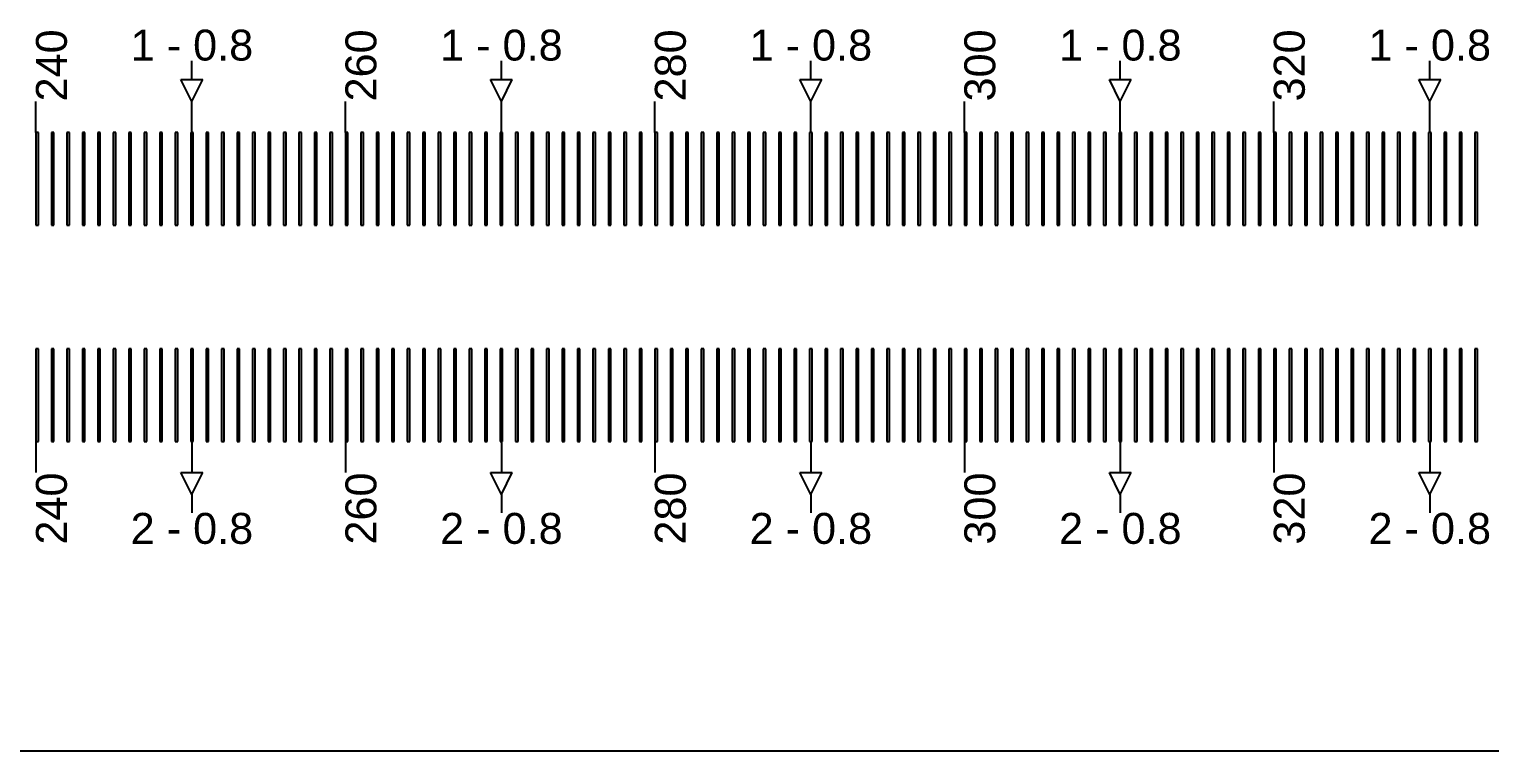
# Model space of a CAD drawing. Extents: x -119394 to 128420, y 74496 to 185496.
# Drawn here: x 8254.6 to 8726.6, y 157195.9 to 157429.2 of the extents above; entities that cross this region are included whole.
import ezdxf

# ---------------------------------------------------------------- set-up
doc = ezdxf.new("R2010")
doc.units = 13
doc.layers.add('CL - Label-1', color=120, linetype='Continuous')
doc.layers.add('CL - Label-2', color=132, linetype='Continuous')
doc.layers.add('CL - Sub-Micro', color=7, linetype='Continuous', true_color=0x47d1ff)
doc.styles.get("Standard").update_dxf_attribs({"font": 'arial.ttf'})

msp = doc.modelspace()

# ---------------------------------------------------------------- linework, layer by layer
for p, q in [((8307.19, 157412.94), (8307.19, 157418.94)), ((8407.19, 157412.94), (8407.19, 157418.94)), ((8507.19, 157412.94), (8507.19, 157418.94)), ((8607.19, 157412.94), (8607.19, 157418.94)), ((8707.19, 157412.94), (8707.19, 157418.94)), ((8256.79, 157395.86), (8256.79, 157405.86)), ((8307.19, 157395.86), (8307.19, 157405.86)), ((8356.79, 157395.86), (8356.79, 157405.86)), ((8407.19, 157395.86), (8407.19, 157405.86)), ((8456.79, 157395.86), (8456.79, 157405.86)), ((8507.19, 157395.86), (8507.19, 157405.86)), ((8556.79, 157395.86), (8556.79, 157405.86)), ((8607.19, 157395.86), (8607.19, 157405.86)), ((8656.79, 157395.86), (8656.79, 157405.86)), ((8707.19, 157395.86), (8707.19, 157405.86)), ((8256.79, 157295.86), (8256.79, 157285.86)), ((8307.19, 157295.86), (8307.19, 157285.86)), ((8356.79, 157295.86), (8356.79, 157285.86)), ((8407.19, 157295.86), (8407.19, 157285.86)), ((8456.79, 157295.86), (8456.79, 157285.86)), ((8507.19, 157295.86), (8507.19, 157285.86)), ((8556.79, 157295.86), (8556.79, 157285.86)), ((8607.19, 157295.86), (8607.19, 157285.86)), ((8656.79, 157295.86), (8656.79, 157285.86)), ((8707.19, 157295.86), (8707.19, 157285.86)), ((8307.19, 157278.79), (8307.19, 157272.79)), ((8407.19, 157278.79), (8407.19, 157272.79)), ((8507.19, 157278.79), (8507.19, 157272.79)), ((8607.19, 157278.79), (8607.19, 157272.79)), ((8707.19, 157278.79), (8707.19, 157272.79)), ((4356.79, 157195.86), (14856.79, 157195.86)), ((5281.79, 157195.86), (13931.79, 157195.86))]:
    msp.add_line(p, q)
at = {"layer": 'CL - Label-2'}
for p, q in [((8307.19, 157405.86), (8303.65, 157412.96)), ((8303.65, 157412.96), (8310.72, 157412.96)), ((8307.19, 157405.86), (8310.72, 157412.96)), ((8407.19, 157405.86), (8403.65, 157412.96)), ((8403.65, 157412.96), (8410.72, 157412.96)), ((8407.19, 157405.86), (8410.72, 157412.96)), ((8507.19, 157405.86), (8503.65, 157412.96)), ((8503.65, 157412.96), (8510.72, 157412.96)), ((8507.19, 157405.86), (8510.72, 157412.96)), ((8607.19, 157405.86), (8603.65, 157412.96)), ((8603.65, 157412.96), (8610.72, 157412.96)), ((8607.19, 157405.86), (8610.72, 157412.96)), ((8707.19, 157405.86), (8703.65, 157412.96)), ((8703.65, 157412.96), (8710.72, 157412.96)), ((8707.19, 157405.86), (8710.72, 157412.96)), ((8307.19, 157278.79), (8303.65, 157285.89)), ((8303.65, 157285.89), (8310.72, 157285.89)), ((8307.19, 157278.79), (8310.72, 157285.89)), ((8407.19, 157278.79), (8403.65, 157285.89)), ((8403.65, 157285.89), (8410.72, 157285.89)), ((8407.19, 157278.79), (8410.72, 157285.89)), ((8507.19, 157278.79), (8503.65, 157285.89)), ((8503.65, 157285.89), (8510.72, 157285.89)), ((8507.19, 157278.79), (8510.72, 157285.89)), ((8607.19, 157278.79), (8603.65, 157285.89)), ((8603.65, 157285.89), (8610.72, 157285.89)), ((8607.19, 157278.79), (8610.72, 157285.89)), ((8707.19, 157278.79), (8703.65, 157285.89)), ((8703.65, 157285.89), (8710.72, 157285.89)), ((8707.19, 157278.79), (8710.72, 157285.89))]:
    msp.add_line(p, q, dxfattribs=at)
at = {"layer": 'CL - Sub-Micro'}
for p, q in [((8256.79, 157395.86), (8256.79, 157365.86)), ((8257.59, 157395.86), (8256.79, 157395.86)), ((8257.59, 157365.86), (8257.59, 157395.86)), ((8261.79, 157395.86), (8261.79, 157365.86)), ((8262.59, 157395.86), (8261.79, 157395.86)), ((8262.59, 157365.86), (8262.59, 157395.86)), ((8266.79, 157395.86), (8266.79, 157365.86)), ((8267.59, 157395.86), (8266.79, 157395.86)), ((8267.59, 157365.86), (8267.59, 157395.86)), ((8271.79, 157395.86), (8271.79, 157365.86)), ((8272.59, 157395.86), (8271.79, 157395.86)), ((8272.59, 157365.86), (8272.59, 157395.86)), ((8276.79, 157395.86), (8276.79, 157365.86)), ((8277.59, 157395.86), (8276.79, 157395.86)), ((8277.59, 157365.86), (8277.59, 157395.86)), ((8281.79, 157395.86), (8281.79, 157365.86)), ((8282.59, 157395.86), (8281.79, 157395.86)), ((8282.59, 157365.86), (8282.59, 157395.86)), ((8286.79, 157395.86), (8286.79, 157365.86)), ((8287.59, 157395.86), (8286.79, 157395.86)), ((8287.59, 157365.86), (8287.59, 157395.86)), ((8291.79, 157395.86), (8291.79, 157365.86)), ((8292.59, 157395.86), (8291.79, 157395.86)), ((8292.59, 157365.86), (8292.59, 157395.86)), ((8296.79, 157395.86), (8296.79, 157365.86)), ((8297.59, 157395.86), (8296.79, 157395.86)), ((8297.59, 157365.86), (8297.59, 157395.86)), ((8301.79, 157395.86), (8301.79, 157365.86)), ((8302.59, 157395.86), (8301.79, 157395.86)), ((8302.59, 157365.86), (8302.59, 157395.86)), ((8306.79, 157395.86), (8306.79, 157365.86)), ((8307.59, 157395.86), (8306.79, 157395.86)), ((8307.59, 157365.86), (8307.59, 157395.86)), ((8311.79, 157395.86), (8311.79, 157365.86)), ((8312.59, 157395.86), (8311.79, 157395.86)), ((8312.59, 157365.86), (8312.59, 157395.86)), ((8316.79, 157395.86), (8316.79, 157365.86)), ((8317.59, 157395.86), (8316.79, 157395.86)), ((8317.59, 157365.86), (8317.59, 157395.86)), ((8321.79, 157395.86), (8321.79, 157365.86)), ((8322.59, 157395.86), (8321.79, 157395.86)), ((8322.59, 157365.86), (8322.59, 157395.86)), ((8326.79, 157395.86), (8326.79, 157365.86)), ((8327.59, 157395.86), (8326.79, 157395.86)), ((8327.59, 157365.86), (8327.59, 157395.86)), ((8331.79, 157395.86), (8331.79, 157365.86)), ((8332.59, 157395.86), (8331.79, 157395.86)), ((8332.59, 157365.86), (8332.59, 157395.86)), ((8336.79, 157395.86), (8336.79, 157365.86)), ((8337.59, 157395.86), (8336.79, 157395.86)), ((8337.59, 157365.86), (8337.59, 157395.86)), ((8341.79, 157395.86), (8341.79, 157365.86)), ((8342.59, 157395.86), (8341.79, 157395.86)), ((8342.59, 157365.86), (8342.59, 157395.86)), ((8346.79, 157395.86), (8346.79, 157365.86)), ((8347.59, 157395.86), (8346.79, 157395.86)), ((8347.59, 157365.86), (8347.59, 157395.86)), ((8351.79, 157395.86), (8351.79, 157365.86)), ((8352.59, 157395.86), (8351.79, 157395.86)), ((8352.59, 157365.86), (8352.59, 157395.86)), ((8356.79, 157395.86), (8356.79, 157365.86)), ((8357.59, 157395.86), (8356.79, 157395.86)), ((8357.59, 157365.86), (8357.59, 157395.86)), ((8361.79, 157395.86), (8361.79, 157365.86)), ((8362.59, 157395.86), (8361.79, 157395.86)), ((8362.59, 157365.86), (8362.59, 157395.86)), ((8366.79, 157395.86), (8366.79, 157365.86)), ((8367.59, 157395.86), (8366.79, 157395.86)), ((8367.59, 157365.86), (8367.59, 157395.86)), ((8371.79, 157395.86), (8371.79, 157365.86)), ((8372.59, 157395.86), (8371.79, 157395.86)), ((8372.59, 157365.86), (8372.59, 157395.86)), ((8376.79, 157395.86), (8376.79, 157365.86)), ((8377.59, 157395.86), (8376.79, 157395.86)), ((8377.59, 157365.86), (8377.59, 157395.86)), ((8381.79, 157395.86), (8381.79, 157365.86)), ((8382.59, 157395.86), (8381.79, 157395.86)), ((8382.59, 157365.86), (8382.59, 157395.86)), ((8386.79, 157395.86), (8386.79, 157365.86)), ((8387.59, 157395.86), (8386.79, 157395.86)), ((8387.59, 157365.86), (8387.59, 157395.86)), ((8391.79, 157395.86), (8391.79, 157365.86)), ((8392.59, 157395.86), (8391.79, 157395.86)), ((8392.59, 157365.86), (8392.59, 157395.86)), ((8396.79, 157395.86), (8396.79, 157365.86)), ((8397.59, 157395.86), (8396.79, 157395.86)), ((8397.59, 157365.86), (8397.59, 157395.86)), ((8401.79, 157395.86), (8401.79, 157365.86)), ((8402.59, 157395.86), (8401.79, 157395.86)), ((8402.59, 157365.86), (8402.59, 157395.86)), ((8406.79, 157395.86), (8406.79, 157365.86)), ((8407.59, 157395.86), (8406.79, 157395.86)), ((8407.59, 157365.86), (8407.59, 157395.86)), ((8411.79, 157395.86), (8411.79, 157365.86)), ((8412.59, 157395.86), (8411.79, 157395.86)), ((8412.59, 157365.86), (8412.59, 157395.86)), ((8416.79, 157395.86), (8416.79, 157365.86)), ((8417.59, 157395.86), (8416.79, 157395.86)), ((8417.59, 157365.86), (8417.59, 157395.86)), ((8421.79, 157395.86), (8421.79, 157365.86)), ((8422.59, 157395.86), (8421.79, 157395.86)), ((8422.59, 157365.86), (8422.59, 157395.86)), ((8426.79, 157395.86), (8426.79, 157365.86)), ((8427.59, 157395.86), (8426.79, 157395.86)), ((8427.59, 157365.86), (8427.59, 157395.86)), ((8431.79, 157395.86), (8431.79, 157365.86)), ((8432.59, 157395.86), (8431.79, 157395.86)), ((8432.59, 157365.86), (8432.59, 157395.86)), ((8436.79, 157395.86), (8436.79, 157365.86)), ((8437.59, 157395.86), (8436.79, 157395.86)), ((8437.59, 157365.86), (8437.59, 157395.86)), ((8441.79, 157395.86), (8441.79, 157365.86)), ((8442.59, 157395.86), (8441.79, 157395.86)), ((8442.59, 157365.86), (8442.59, 157395.86)), ((8446.79, 157395.86), (8446.79, 157365.86)), ((8447.59, 157395.86), (8446.79, 157395.86)), ((8447.59, 157365.86), (8447.59, 157395.86)), ((8451.79, 157395.86), (8451.79, 157365.86)), ((8452.59, 157395.86), (8451.79, 157395.86)), ((8452.59, 157365.86), (8452.59, 157395.86)), ((8456.79, 157395.86), (8456.79, 157365.86)), ((8457.59, 157395.86), (8456.79, 157395.86)), ((8457.59, 157365.86), (8457.59, 157395.86)), ((8461.79, 157395.86), (8461.79, 157365.86)), ((8462.59, 157395.86), (8461.79, 157395.86)), ((8462.59, 157365.86), (8462.59, 157395.86)), ((8466.79, 157395.86), (8466.79, 157365.86)), ((8467.59, 157395.86), (8466.79, 157395.86)), ((8467.59, 157365.86), (8467.59, 157395.86)), ((8471.79, 157395.86), (8471.79, 157365.86)), ((8472.59, 157395.86), (8471.79, 157395.86)), ((8472.59, 157365.86), (8472.59, 157395.86)), ((8476.79, 157395.86), (8476.79, 157365.86)), ((8477.59, 157395.86), (8476.79, 157395.86)), ((8477.59, 157365.86), (8477.59, 157395.86)), ((8481.79, 157395.86), (8481.79, 157365.86)), ((8482.59, 157395.86), (8481.79, 157395.86)), ((8482.59, 157365.86), (8482.59, 157395.86)), ((8486.79, 157395.86), (8486.79, 157365.86)), ((8487.59, 157395.86), (8486.79, 157395.86)), ((8487.59, 157365.86), (8487.59, 157395.86)), ((8491.79, 157395.86), (8491.79, 157365.86)), ((8492.59, 157395.86), (8491.79, 157395.86)), ((8492.59, 157365.86), (8492.59, 157395.86)), ((8496.79, 157395.86), (8496.79, 157365.86)), ((8497.59, 157395.86), (8496.79, 157395.86)), ((8497.59, 157365.86), (8497.59, 157395.86)), ((8501.79, 157395.86), (8501.79, 157365.86)), ((8502.59, 157395.86), (8501.79, 157395.86)), ((8502.59, 157365.86), (8502.59, 157395.86)), ((8506.79, 157395.86), (8506.79, 157365.86)), ((8507.59, 157395.86), (8506.79, 157395.86)), ((8507.59, 157365.86), (8507.59, 157395.86)), ((8511.79, 157395.86), (8511.79, 157365.86)), ((8512.59, 157395.86), (8511.79, 157395.86)), ((8512.59, 157365.86), (8512.59, 157395.86)), ((8516.79, 157395.86), (8516.79, 157365.86)), ((8517.59, 157395.86), (8516.79, 157395.86)), ((8517.59, 157365.86), (8517.59, 157395.86)), ((8521.79, 157395.86), (8521.79, 157365.86)), ((8522.59, 157395.86), (8521.79, 157395.86)), ((8522.59, 157365.86), (8522.59, 157395.86)), ((8526.79, 157395.86), (8526.79, 157365.86)), ((8527.59, 157395.86), (8526.79, 157395.86)), ((8527.59, 157365.86), (8527.59, 157395.86)), ((8531.79, 157395.86), (8531.79, 157365.86)), ((8532.59, 157395.86), (8531.79, 157395.86)), ((8532.59, 157365.86), (8532.59, 157395.86)), ((8536.79, 157395.86), (8536.79, 157365.86)), ((8537.59, 157395.86), (8536.79, 157395.86)), ((8537.59, 157365.86), (8537.59, 157395.86)), ((8541.79, 157395.86), (8541.79, 157365.86)), ((8542.59, 157395.86), (8541.79, 157395.86)), ((8542.59, 157365.86), (8542.59, 157395.86)), ((8546.79, 157395.86), (8546.79, 157365.86)), ((8547.59, 157395.86), (8546.79, 157395.86)), ((8547.59, 157365.86), (8547.59, 157395.86)), ((8551.79, 157395.86), (8551.79, 157365.86)), ((8552.59, 157395.86), (8551.79, 157395.86)), ((8552.59, 157365.86), (8552.59, 157395.86)), ((8556.79, 157395.86), (8556.79, 157365.86)), ((8557.59, 157395.86), (8556.79, 157395.86)), ((8557.59, 157365.86), (8557.59, 157395.86)), ((8561.79, 157395.86), (8561.79, 157365.86)), ((8562.59, 157395.86), (8561.79, 157395.86)), ((8562.59, 157365.86), (8562.59, 157395.86)), ((8566.79, 157395.86), (8566.79, 157365.86)), ((8567.59, 157395.86), (8566.79, 157395.86)), ((8567.59, 157365.86), (8567.59, 157395.86)), ((8571.79, 157395.86), (8571.79, 157365.86)), ((8572.59, 157395.86), (8571.79, 157395.86)), ((8572.59, 157365.86), (8572.59, 157395.86)), ((8576.79, 157395.86), (8576.79, 157365.86)), ((8577.59, 157395.86), (8576.79, 157395.86)), ((8577.59, 157365.86), (8577.59, 157395.86)), ((8581.79, 157395.86), (8581.79, 157365.86)), ((8582.59, 157395.86), (8581.79, 157395.86)), ((8582.59, 157365.86), (8582.59, 157395.86)), ((8586.79, 157395.86), (8586.79, 157365.86)), ((8587.59, 157395.86), (8586.79, 157395.86)), ((8587.59, 157365.86), (8587.59, 157395.86)), ((8591.79, 157395.86), (8591.79, 157365.86)), ((8592.59, 157395.86), (8591.79, 157395.86)), ((8592.59, 157365.86), (8592.59, 157395.86)), ((8596.79, 157395.86), (8596.79, 157365.86)), ((8597.59, 157395.86), (8596.79, 157395.86)), ((8597.59, 157365.86), (8597.59, 157395.86)), ((8601.79, 157395.86), (8601.79, 157365.86)), ((8602.59, 157395.86), (8601.79, 157395.86)), ((8602.59, 157365.86), (8602.59, 157395.86)), ((8606.79, 157395.86), (8606.79, 157365.86)), ((8607.59, 157395.86), (8606.79, 157395.86)), ((8607.59, 157365.86), (8607.59, 157395.86)), ((8611.79, 157395.86), (8611.79, 157365.86)), ((8612.59, 157395.86), (8611.79, 157395.86)), ((8612.59, 157365.86), (8612.59, 157395.86)), ((8616.79, 157395.86), (8616.79, 157365.86)), ((8617.59, 157395.86), (8616.79, 157395.86)), ((8617.59, 157365.86), (8617.59, 157395.86)), ((8621.79, 157395.86), (8621.79, 157365.86)), ((8622.59, 157395.86), (8621.79, 157395.86)), ((8622.59, 157365.86), (8622.59, 157395.86)), ((8626.79, 157395.86), (8626.79, 157365.86)), ((8627.59, 157395.86), (8626.79, 157395.86)), ((8627.59, 157365.86), (8627.59, 157395.86)), ((8631.79, 157395.86), (8631.79, 157365.86)), ((8632.59, 157395.86), (8631.79, 157395.86)), ((8632.59, 157365.86), (8632.59, 157395.86)), ((8636.79, 157395.86), (8636.79, 157365.86)), ((8637.59, 157395.86), (8636.79, 157395.86)), ((8637.59, 157365.86), (8637.59, 157395.86)), ((8641.79, 157395.86), (8641.79, 157365.86)), ((8642.59, 157395.86), (8641.79, 157395.86)), ((8642.59, 157365.86), (8642.59, 157395.86)), ((8646.79, 157395.86), (8646.79, 157365.86)), ((8647.59, 157395.86), (8646.79, 157395.86)), ((8647.59, 157365.86), (8647.59, 157395.86)), ((8651.79, 157395.86), (8651.79, 157365.86)), ((8652.59, 157395.86), (8651.79, 157395.86)), ((8652.59, 157365.86), (8652.59, 157395.86)), ((8656.79, 157395.86), (8656.79, 157365.86)), ((8657.59, 157395.86), (8656.79, 157395.86)), ((8657.59, 157365.86), (8657.59, 157395.86)), ((8661.79, 157395.86), (8661.79, 157365.86)), ((8662.59, 157395.86), (8661.79, 157395.86)), ((8662.59, 157365.86), (8662.59, 157395.86)), ((8666.79, 157395.86), (8666.79, 157365.86)), ((8667.59, 157395.86), (8666.79, 157395.86)), ((8667.59, 157365.86), (8667.59, 157395.86)), ((8671.79, 157395.86), (8671.79, 157365.86)), ((8672.59, 157395.86), (8671.79, 157395.86)), ((8672.59, 157365.86), (8672.59, 157395.86)), ((8676.79, 157395.86), (8676.79, 157365.86)), ((8677.59, 157395.86), (8676.79, 157395.86)), ((8677.59, 157365.86), (8677.59, 157395.86)), ((8681.79, 157395.86), (8681.79, 157365.86)), ((8682.59, 157395.86), (8681.79, 157395.86)), ((8682.59, 157365.86), (8682.59, 157395.86)), ((8686.79, 157395.86), (8686.79, 157365.86)), ((8687.59, 157395.86), (8686.79, 157395.86)), ((8687.59, 157365.86), (8687.59, 157395.86)), ((8691.79, 157395.86), (8691.79, 157365.86)), ((8692.59, 157395.86), (8691.79, 157395.86)), ((8692.59, 157365.86), (8692.59, 157395.86)), ((8696.79, 157395.86), (8696.79, 157365.86)), ((8697.59, 157395.86), (8696.79, 157395.86)), ((8697.59, 157365.86), (8697.59, 157395.86)), ((8701.79, 157395.86), (8701.79, 157365.86)), ((8702.59, 157395.86), (8701.79, 157395.86)), ((8702.59, 157365.86), (8702.59, 157395.86)), ((8706.79, 157395.86), (8706.79, 157365.86)), ((8707.59, 157395.86), (8706.79, 157395.86)), ((8707.59, 157365.86), (8707.59, 157395.86)), ((8711.79, 157395.86), (8711.79, 157365.86)), ((8712.59, 157395.86), (8711.79, 157395.86)), ((8712.59, 157365.86), (8712.59, 157395.86)), ((8716.79, 157395.86), (8716.79, 157365.86)), ((8717.59, 157395.86), (8716.79, 157395.86)), ((8717.59, 157365.86), (8717.59, 157395.86)), ((8721.79, 157395.86), (8721.79, 157365.86)), ((8722.59, 157395.86), (8721.79, 157395.86)), ((8722.59, 157365.86), (8722.59, 157395.86)), ((8256.79, 157365.86), (8257.59, 157365.86)), ((8261.79, 157365.86), (8262.59, 157365.86)), ((8266.79, 157365.86), (8267.59, 157365.86)), ((8271.79, 157365.86), (8272.59, 157365.86)), ((8276.79, 157365.86), (8277.59, 157365.86)), ((8281.79, 157365.86), (8282.59, 157365.86)), ((8286.79, 157365.86), (8287.59, 157365.86)), ((8291.79, 157365.86), (8292.59, 157365.86)), ((8296.79, 157365.86), (8297.59, 157365.86)), ((8301.79, 157365.86), (8302.59, 157365.86)), ((8306.79, 157365.86), (8307.59, 157365.86)), ((8311.79, 157365.86), (8312.59, 157365.86)), ((8316.79, 157365.86), (8317.59, 157365.86)), ((8321.79, 157365.86), (8322.59, 157365.86)), ((8326.79, 157365.86), (8327.59, 157365.86)), ((8331.79, 157365.86), (8332.59, 157365.86)), ((8336.79, 157365.86), (8337.59, 157365.86)), ((8341.79, 157365.86), (8342.59, 157365.86)), ((8346.79, 157365.86), (8347.59, 157365.86)), ((8351.79, 157365.86), (8352.59, 157365.86)), ((8356.79, 157365.86), (8357.59, 157365.86)), ((8361.79, 157365.86), (8362.59, 157365.86)), ((8366.79, 157365.86), (8367.59, 157365.86)), ((8371.79, 157365.86), (8372.59, 157365.86)), ((8376.79, 157365.86), (8377.59, 157365.86)), ((8381.79, 157365.86), (8382.59, 157365.86)), ((8386.79, 157365.86), (8387.59, 157365.86)), ((8391.79, 157365.86), (8392.59, 157365.86)), ((8396.79, 157365.86), (8397.59, 157365.86)), ((8401.79, 157365.86), (8402.59, 157365.86)), ((8406.79, 157365.86), (8407.59, 157365.86)), ((8411.79, 157365.86), (8412.59, 157365.86)), ((8416.79, 157365.86), (8417.59, 157365.86)), ((8421.79, 157365.86), (8422.59, 157365.86)), ((8426.79, 157365.86), (8427.59, 157365.86)), ((8431.79, 157365.86), (8432.59, 157365.86)), ((8436.79, 157365.86), (8437.59, 157365.86)), ((8441.79, 157365.86), (8442.59, 157365.86)), ((8446.79, 157365.86), (8447.59, 157365.86)), ((8451.79, 157365.86), (8452.59, 157365.86)), ((8456.79, 157365.86), (8457.59, 157365.86)), ((8461.79, 157365.86), (8462.59, 157365.86)), ((8466.79, 157365.86), (8467.59, 157365.86)), ((8471.79, 157365.86), (8472.59, 157365.86)), ((8476.79, 157365.86), (8477.59, 157365.86)), ((8481.79, 157365.86), (8482.59, 157365.86)), ((8486.79, 157365.86), (8487.59, 157365.86)), ((8491.79, 157365.86), (8492.59, 157365.86)), ((8496.79, 157365.86), (8497.59, 157365.86)), ((8501.79, 157365.86), (8502.59, 157365.86)), ((8506.79, 157365.86), (8507.59, 157365.86)), ((8511.79, 157365.86), (8512.59, 157365.86)), ((8516.79, 157365.86), (8517.59, 157365.86)), ((8521.79, 157365.86), (8522.59, 157365.86)), ((8526.79, 157365.86), (8527.59, 157365.86)), ((8531.79, 157365.86), (8532.59, 157365.86)), ((8536.79, 157365.86), (8537.59, 157365.86)), ((8541.79, 157365.86), (8542.59, 157365.86)), ((8546.79, 157365.86), (8547.59, 157365.86)), ((8551.79, 157365.86), (8552.59, 157365.86)), ((8556.79, 157365.86), (8557.59, 157365.86)), ((8561.79, 157365.86), (8562.59, 157365.86)), ((8566.79, 157365.86), (8567.59, 157365.86)), ((8571.79, 157365.86), (8572.59, 157365.86)), ((8576.79, 157365.86), (8577.59, 157365.86)), ((8581.79, 157365.86), (8582.59, 157365.86)), ((8586.79, 157365.86), (8587.59, 157365.86)), ((8591.79, 157365.86), (8592.59, 157365.86)), ((8596.79, 157365.86), (8597.59, 157365.86)), ((8601.79, 157365.86), (8602.59, 157365.86)), ((8606.79, 157365.86), (8607.59, 157365.86)), ((8611.79, 157365.86), (8612.59, 157365.86)), ((8616.79, 157365.86), (8617.59, 157365.86)), ((8621.79, 157365.86), (8622.59, 157365.86)), ((8626.79, 157365.86), (8627.59, 157365.86)), ((8631.79, 157365.86), (8632.59, 157365.86)), ((8636.79, 157365.86), (8637.59, 157365.86)), ((8641.79, 157365.86), (8642.59, 157365.86)), ((8646.79, 157365.86), (8647.59, 157365.86)), ((8651.79, 157365.86), (8652.59, 157365.86)), ((8656.79, 157365.86), (8657.59, 157365.86)), ((8661.79, 157365.86), (8662.59, 157365.86)), ((8666.79, 157365.86), (8667.59, 157365.86)), ((8671.79, 157365.86), (8672.59, 157365.86)), ((8676.79, 157365.86), (8677.59, 157365.86)), ((8681.79, 157365.86), (8682.59, 157365.86)), ((8686.79, 157365.86), (8687.59, 157365.86)), ((8691.79, 157365.86), (8692.59, 157365.86)), ((8696.79, 157365.86), (8697.59, 157365.86)), ((8701.79, 157365.86), (8702.59, 157365.86)), ((8706.79, 157365.86), (8707.59, 157365.86)), ((8711.79, 157365.86), (8712.59, 157365.86)), ((8716.79, 157365.86), (8717.59, 157365.86)), ((8721.79, 157365.86), (8722.59, 157365.86)), ((8256.79, 157325.86), (8256.79, 157295.86)), ((8257.59, 157325.86), (8256.79, 157325.86)), ((8257.59, 157295.86), (8257.59, 157325.86)), ((8261.79, 157325.86), (8261.79, 157295.86)), ((8262.59, 157325.86), (8261.79, 157325.86)), ((8262.59, 157295.86), (8262.59, 157325.86)), ((8266.79, 157325.86), (8266.79, 157295.86)), ((8267.59, 157325.86), (8266.79, 157325.86)), ((8267.59, 157295.86), (8267.59, 157325.86)), ((8271.79, 157325.86), (8271.79, 157295.86)), ((8272.59, 157325.86), (8271.79, 157325.86)), ((8272.59, 157295.86), (8272.59, 157325.86)), ((8276.79, 157325.86), (8276.79, 157295.86)), ((8277.59, 157325.86), (8276.79, 157325.86)), ((8277.59, 157295.86), (8277.59, 157325.86)), ((8281.79, 157325.86), (8281.79, 157295.86)), ((8282.59, 157325.86), (8281.79, 157325.86)), ((8282.59, 157295.86), (8282.59, 157325.86)), ((8286.79, 157325.86), (8286.79, 157295.86)), ((8287.59, 157325.86), (8286.79, 157325.86)), ((8287.59, 157295.86), (8287.59, 157325.86)), ((8291.79, 157325.86), (8291.79, 157295.86)), ((8292.59, 157325.86), (8291.79, 157325.86)), ((8292.59, 157295.86), (8292.59, 157325.86)), ((8296.79, 157325.86), (8296.79, 157295.86)), ((8297.59, 157325.86), (8296.79, 157325.86)), ((8297.59, 157295.86), (8297.59, 157325.86)), ((8301.79, 157325.86), (8301.79, 157295.86)), ((8302.59, 157325.86), (8301.79, 157325.86)), ((8302.59, 157295.86), (8302.59, 157325.86)), ((8306.79, 157325.86), (8306.79, 157295.86)), ((8307.59, 157325.86), (8306.79, 157325.86)), ((8307.59, 157295.86), (8307.59, 157325.86)), ((8311.79, 157325.86), (8311.79, 157295.86)), ((8312.59, 157325.86), (8311.79, 157325.86)), ((8312.59, 157295.86), (8312.59, 157325.86)), ((8316.79, 157325.86), (8316.79, 157295.86)), ((8317.59, 157325.86), (8316.79, 157325.86)), ((8317.59, 157295.86), (8317.59, 157325.86)), ((8321.79, 157325.86), (8321.79, 157295.86)), ((8322.59, 157325.86), (8321.79, 157325.86)), ((8322.59, 157295.86), (8322.59, 157325.86)), ((8326.79, 157325.86), (8326.79, 157295.86)), ((8327.59, 157325.86), (8326.79, 157325.86)), ((8327.59, 157295.86), (8327.59, 157325.86)), ((8331.79, 157325.86), (8331.79, 157295.86)), ((8332.59, 157325.86), (8331.79, 157325.86)), ((8332.59, 157295.86), (8332.59, 157325.86)), ((8336.79, 157325.86), (8336.79, 157295.86)), ((8337.59, 157325.86), (8336.79, 157325.86)), ((8337.59, 157295.86), (8337.59, 157325.86)), ((8341.79, 157325.86), (8341.79, 157295.86)), ((8342.59, 157325.86), (8341.79, 157325.86)), ((8342.59, 157295.86), (8342.59, 157325.86)), ((8346.79, 157325.86), (8346.79, 157295.86)), ((8347.59, 157325.86), (8346.79, 157325.86)), ((8347.59, 157295.86), (8347.59, 157325.86)), ((8351.79, 157325.86), (8351.79, 157295.86)), ((8352.59, 157325.86), (8351.79, 157325.86)), ((8352.59, 157295.86), (8352.59, 157325.86)), ((8356.79, 157325.86), (8356.79, 157295.86)), ((8357.59, 157325.86), (8356.79, 157325.86)), ((8357.59, 157295.86), (8357.59, 157325.86)), ((8361.79, 157325.86), (8361.79, 157295.86)), ((8362.59, 157325.86), (8361.79, 157325.86)), ((8362.59, 157295.86), (8362.59, 157325.86)), ((8366.79, 157325.86), (8366.79, 157295.86)), ((8367.59, 157325.86), (8366.79, 157325.86)), ((8367.59, 157295.86), (8367.59, 157325.86)), ((8371.79, 157325.86), (8371.79, 157295.86)), ((8372.59, 157325.86), (8371.79, 157325.86)), ((8372.59, 157295.86), (8372.59, 157325.86)), ((8376.79, 157325.86), (8376.79, 157295.86)), ((8377.59, 157325.86), (8376.79, 157325.86)), ((8377.59, 157295.86), (8377.59, 157325.86)), ((8381.79, 157325.86), (8381.79, 157295.86)), ((8382.59, 157325.86), (8381.79, 157325.86)), ((8382.59, 157295.86), (8382.59, 157325.86)), ((8386.79, 157325.86), (8386.79, 157295.86)), ((8387.59, 157325.86), (8386.79, 157325.86)), ((8387.59, 157295.86), (8387.59, 157325.86)), ((8391.79, 157325.86), (8391.79, 157295.86)), ((8392.59, 157325.86), (8391.79, 157325.86)), ((8392.59, 157295.86), (8392.59, 157325.86)), ((8396.79, 157325.86), (8396.79, 157295.86)), ((8397.59, 157325.86), (8396.79, 157325.86)), ((8397.59, 157295.86), (8397.59, 157325.86)), ((8401.79, 157325.86), (8401.79, 157295.86)), ((8402.59, 157325.86), (8401.79, 157325.86)), ((8402.59, 157295.86), (8402.59, 157325.86)), ((8406.79, 157325.86), (8406.79, 157295.86)), ((8407.59, 157325.86), (8406.79, 157325.86)), ((8407.59, 157295.86), (8407.59, 157325.86)), ((8411.79, 157325.86), (8411.79, 157295.86)), ((8412.59, 157325.86), (8411.79, 157325.86)), ((8412.59, 157295.86), (8412.59, 157325.86)), ((8416.79, 157325.86), (8416.79, 157295.86)), ((8417.59, 157325.86), (8416.79, 157325.86)), ((8417.59, 157295.86), (8417.59, 157325.86)), ((8421.79, 157325.86), (8421.79, 157295.86)), ((8422.59, 157325.86), (8421.79, 157325.86)), ((8422.59, 157295.86), (8422.59, 157325.86)), ((8426.79, 157325.86), (8426.79, 157295.86)), ((8427.59, 157325.86), (8426.79, 157325.86)), ((8427.59, 157295.86), (8427.59, 157325.86)), ((8431.79, 157325.86), (8431.79, 157295.86)), ((8432.59, 157325.86), (8431.79, 157325.86)), ((8432.59, 157295.86), (8432.59, 157325.86)), ((8436.79, 157325.86), (8436.79, 157295.86)), ((8437.59, 157325.86), (8436.79, 157325.86)), ((8437.59, 157295.86), (8437.59, 157325.86)), ((8441.79, 157325.86), (8441.79, 157295.86)), ((8442.59, 157325.86), (8441.79, 157325.86)), ((8442.59, 157295.86), (8442.59, 157325.86)), ((8446.79, 157325.86), (8446.79, 157295.86)), ((8447.59, 157325.86), (8446.79, 157325.86)), ((8447.59, 157295.86), (8447.59, 157325.86)), ((8451.79, 157325.86), (8451.79, 157295.86)), ((8452.59, 157325.86), (8451.79, 157325.86)), ((8452.59, 157295.86), (8452.59, 157325.86)), ((8456.79, 157325.86), (8456.79, 157295.86)), ((8457.59, 157325.86), (8456.79, 157325.86)), ((8457.59, 157295.86), (8457.59, 157325.86)), ((8461.79, 157325.86), (8461.79, 157295.86)), ((8462.59, 157325.86), (8461.79, 157325.86)), ((8462.59, 157295.86), (8462.59, 157325.86)), ((8466.79, 157325.86), (8466.79, 157295.86)), ((8467.59, 157325.86), (8466.79, 157325.86)), ((8467.59, 157295.86), (8467.59, 157325.86)), ((8471.79, 157325.86), (8471.79, 157295.86)), ((8472.59, 157325.86), (8471.79, 157325.86)), ((8472.59, 157295.86), (8472.59, 157325.86)), ((8476.79, 157325.86), (8476.79, 157295.86)), ((8477.59, 157325.86), (8476.79, 157325.86)), ((8477.59, 157295.86), (8477.59, 157325.86)), ((8481.79, 157325.86), (8481.79, 157295.86)), ((8482.59, 157325.86), (8481.79, 157325.86)), ((8482.59, 157295.86), (8482.59, 157325.86)), ((8486.79, 157325.86), (8486.79, 157295.86)), ((8487.59, 157325.86), (8486.79, 157325.86)), ((8487.59, 157295.86), (8487.59, 157325.86)), ((8491.79, 157325.86), (8491.79, 157295.86)), ((8492.59, 157325.86), (8491.79, 157325.86)), ((8492.59, 157295.86), (8492.59, 157325.86)), ((8496.79, 157325.86), (8496.79, 157295.86)), ((8497.59, 157325.86), (8496.79, 157325.86)), ((8497.59, 157295.86), (8497.59, 157325.86)), ((8501.79, 157325.86), (8501.79, 157295.86)), ((8502.59, 157325.86), (8501.79, 157325.86)), ((8502.59, 157295.86), (8502.59, 157325.86)), ((8506.79, 157325.86), (8506.79, 157295.86)), ((8507.59, 157325.86), (8506.79, 157325.86)), ((8507.59, 157295.86), (8507.59, 157325.86)), ((8511.79, 157325.86), (8511.79, 157295.86)), ((8512.59, 157325.86), (8511.79, 157325.86)), ((8512.59, 157295.86), (8512.59, 157325.86)), ((8516.79, 157325.86), (8516.79, 157295.86)), ((8517.59, 157325.86), (8516.79, 157325.86)), ((8517.59, 157295.86), (8517.59, 157325.86)), ((8521.79, 157325.86), (8521.79, 157295.86)), ((8522.59, 157325.86), (8521.79, 157325.86)), ((8522.59, 157295.86), (8522.59, 157325.86)), ((8526.79, 157325.86), (8526.79, 157295.86)), ((8527.59, 157325.86), (8526.79, 157325.86)), ((8527.59, 157295.86), (8527.59, 157325.86)), ((8531.79, 157325.86), (8531.79, 157295.86)), ((8532.59, 157325.86), (8531.79, 157325.86)), ((8532.59, 157295.86), (8532.59, 157325.86)), ((8536.79, 157325.86), (8536.79, 157295.86)), ((8537.59, 157325.86), (8536.79, 157325.86)), ((8537.59, 157295.86), (8537.59, 157325.86)), ((8541.79, 157325.86), (8541.79, 157295.86)), ((8542.59, 157325.86), (8541.79, 157325.86)), ((8542.59, 157295.86), (8542.59, 157325.86)), ((8546.79, 157325.86), (8546.79, 157295.86)), ((8547.59, 157325.86), (8546.79, 157325.86)), ((8547.59, 157295.86), (8547.59, 157325.86)), ((8551.79, 157325.86), (8551.79, 157295.86)), ((8552.59, 157325.86), (8551.79, 157325.86)), ((8552.59, 157295.86), (8552.59, 157325.86)), ((8556.79, 157325.86), (8556.79, 157295.86)), ((8557.59, 157325.86), (8556.79, 157325.86)), ((8557.59, 157295.86), (8557.59, 157325.86)), ((8561.79, 157325.86), (8561.79, 157295.86)), ((8562.59, 157325.86), (8561.79, 157325.86)), ((8562.59, 157295.86), (8562.59, 157325.86)), ((8566.79, 157325.86), (8566.79, 157295.86)), ((8567.59, 157325.86), (8566.79, 157325.86)), ((8567.59, 157295.86), (8567.59, 157325.86)), ((8571.79, 157325.86), (8571.79, 157295.86)), ((8572.59, 157325.86), (8571.79, 157325.86)), ((8572.59, 157295.86), (8572.59, 157325.86)), ((8576.79, 157325.86), (8576.79, 157295.86)), ((8577.59, 157325.86), (8576.79, 157325.86)), ((8577.59, 157295.86), (8577.59, 157325.86)), ((8581.79, 157325.86), (8581.79, 157295.86)), ((8582.59, 157325.86), (8581.79, 157325.86)), ((8582.59, 157295.86), (8582.59, 157325.86)), ((8586.79, 157325.86), (8586.79, 157295.86)), ((8587.59, 157325.86), (8586.79, 157325.86)), ((8587.59, 157295.86), (8587.59, 157325.86)), ((8591.79, 157325.86), (8591.79, 157295.86)), ((8592.59, 157325.86), (8591.79, 157325.86)), ((8592.59, 157295.86), (8592.59, 157325.86)), ((8596.79, 157325.86), (8596.79, 157295.86)), ((8597.59, 157325.86), (8596.79, 157325.86)), ((8597.59, 157295.86), (8597.59, 157325.86)), ((8601.79, 157325.86), (8601.79, 157295.86)), ((8602.59, 157325.86), (8601.79, 157325.86)), ((8602.59, 157295.86), (8602.59, 157325.86)), ((8606.79, 157325.86), (8606.79, 157295.86)), ((8607.59, 157325.86), (8606.79, 157325.86)), ((8607.59, 157295.86), (8607.59, 157325.86)), ((8611.79, 157325.86), (8611.79, 157295.86)), ((8612.59, 157325.86), (8611.79, 157325.86)), ((8612.59, 157295.86), (8612.59, 157325.86)), ((8616.79, 157325.86), (8616.79, 157295.86)), ((8617.59, 157325.86), (8616.79, 157325.86)), ((8617.59, 157295.86), (8617.59, 157325.86)), ((8621.79, 157325.86), (8621.79, 157295.86)), ((8622.59, 157325.86), (8621.79, 157325.86)), ((8622.59, 157295.86), (8622.59, 157325.86)), ((8626.79, 157325.86), (8626.79, 157295.86)), ((8627.59, 157325.86), (8626.79, 157325.86)), ((8627.59, 157295.86), (8627.59, 157325.86)), ((8631.79, 157325.86), (8631.79, 157295.86)), ((8632.59, 157325.86), (8631.79, 157325.86)), ((8632.59, 157295.86), (8632.59, 157325.86)), ((8636.79, 157325.86), (8636.79, 157295.86)), ((8637.59, 157325.86), (8636.79, 157325.86)), ((8637.59, 157295.86), (8637.59, 157325.86)), ((8641.79, 157325.86), (8641.79, 157295.86)), ((8642.59, 157325.86), (8641.79, 157325.86)), ((8642.59, 157295.86), (8642.59, 157325.86)), ((8646.79, 157325.86), (8646.79, 157295.86)), ((8647.59, 157325.86), (8646.79, 157325.86)), ((8647.59, 157295.86), (8647.59, 157325.86)), ((8651.79, 157325.86), (8651.79, 157295.86)), ((8652.59, 157325.86), (8651.79, 157325.86)), ((8652.59, 157295.86), (8652.59, 157325.86)), ((8656.79, 157325.86), (8656.79, 157295.86)), ((8657.59, 157325.86), (8656.79, 157325.86)), ((8657.59, 157295.86), (8657.59, 157325.86)), ((8661.79, 157325.86), (8661.79, 157295.86)), ((8662.59, 157325.86), (8661.79, 157325.86)), ((8662.59, 157295.86), (8662.59, 157325.86)), ((8666.79, 157325.86), (8666.79, 157295.86)), ((8667.59, 157325.86), (8666.79, 157325.86)), ((8667.59, 157295.86), (8667.59, 157325.86)), ((8671.79, 157325.86), (8671.79, 157295.86)), ((8672.59, 157325.86), (8671.79, 157325.86)), ((8672.59, 157295.86), (8672.59, 157325.86)), ((8676.79, 157325.86), (8676.79, 157295.86)), ((8677.59, 157325.86), (8676.79, 157325.86)), ((8677.59, 157295.86), (8677.59, 157325.86)), ((8681.79, 157325.86), (8681.79, 157295.86)), ((8682.59, 157325.86), (8681.79, 157325.86)), ((8682.59, 157295.86), (8682.59, 157325.86)), ((8686.79, 157325.86), (8686.79, 157295.86)), ((8687.59, 157325.86), (8686.79, 157325.86)), ((8687.59, 157295.86), (8687.59, 157325.86)), ((8691.79, 157325.86), (8691.79, 157295.86)), ((8692.59, 157325.86), (8691.79, 157325.86)), ((8692.59, 157295.86), (8692.59, 157325.86)), ((8696.79, 157325.86), (8696.79, 157295.86)), ((8697.59, 157325.86), (8696.79, 157325.86)), ((8697.59, 157295.86), (8697.59, 157325.86)), ((8701.79, 157325.86), (8701.79, 157295.86)), ((8702.59, 157325.86), (8701.79, 157325.86)), ((8702.59, 157295.86), (8702.59, 157325.86)), ((8706.79, 157325.86), (8706.79, 157295.86)), ((8707.59, 157325.86), (8706.79, 157325.86)), ((8707.59, 157295.86), (8707.59, 157325.86)), ((8711.79, 157325.86), (8711.79, 157295.86)), ((8712.59, 157325.86), (8711.79, 157325.86)), ((8712.59, 157295.86), (8712.59, 157325.86)), ((8716.79, 157325.86), (8716.79, 157295.86)), ((8717.59, 157325.86), (8716.79, 157325.86)), ((8717.59, 157295.86), (8717.59, 157325.86)), ((8721.79, 157325.86), (8721.79, 157295.86)), ((8722.59, 157325.86), (8721.79, 157325.86)), ((8722.59, 157295.86), (8722.59, 157325.86)), ((8256.79, 157295.86), (8257.59, 157295.86)), ((8261.79, 157295.86), (8262.59, 157295.86)), ((8266.79, 157295.86), (8267.59, 157295.86)), ((8271.79, 157295.86), (8272.59, 157295.86)), ((8276.79, 157295.86), (8277.59, 157295.86)), ((8281.79, 157295.86), (8282.59, 157295.86)), ((8286.79, 157295.86), (8287.59, 157295.86)), ((8291.79, 157295.86), (8292.59, 157295.86)), ((8296.79, 157295.86), (8297.59, 157295.86)), ((8301.79, 157295.86), (8302.59, 157295.86)), ((8306.79, 157295.86), (8307.59, 157295.86)), ((8311.79, 157295.86), (8312.59, 157295.86)), ((8316.79, 157295.86), (8317.59, 157295.86)), ((8321.79, 157295.86), (8322.59, 157295.86)), ((8326.79, 157295.86), (8327.59, 157295.86)), ((8331.79, 157295.86), (8332.59, 157295.86)), ((8336.79, 157295.86), (8337.59, 157295.86)), ((8341.79, 157295.86), (8342.59, 157295.86)), ((8346.79, 157295.86), (8347.59, 157295.86)), ((8351.79, 157295.86), (8352.59, 157295.86)), ((8356.79, 157295.86), (8357.59, 157295.86)), ((8361.79, 157295.86), (8362.59, 157295.86)), ((8366.79, 157295.86), (8367.59, 157295.86)), ((8371.79, 157295.86), (8372.59, 157295.86)), ((8376.79, 157295.86), (8377.59, 157295.86)), ((8381.79, 157295.86), (8382.59, 157295.86)), ((8386.79, 157295.86), (8387.59, 157295.86)), ((8391.79, 157295.86), (8392.59, 157295.86)), ((8396.79, 157295.86), (8397.59, 157295.86)), ((8401.79, 157295.86), (8402.59, 157295.86)), ((8406.79, 157295.86), (8407.59, 157295.86)), ((8411.79, 157295.86), (8412.59, 157295.86)), ((8416.79, 157295.86), (8417.59, 157295.86)), ((8421.79, 157295.86), (8422.59, 157295.86)), ((8426.79, 157295.86), (8427.59, 157295.86)), ((8431.79, 157295.86), (8432.59, 157295.86)), ((8436.79, 157295.86), (8437.59, 157295.86)), ((8441.79, 157295.86), (8442.59, 157295.86)), ((8446.79, 157295.86), (8447.59, 157295.86)), ((8451.79, 157295.86), (8452.59, 157295.86)), ((8456.79, 157295.86), (8457.59, 157295.86)), ((8461.79, 157295.86), (8462.59, 157295.86)), ((8466.79, 157295.86), (8467.59, 157295.86)), ((8471.79, 157295.86), (8472.59, 157295.86)), ((8476.79, 157295.86), (8477.59, 157295.86)), ((8481.79, 157295.86), (8482.59, 157295.86)), ((8486.79, 157295.86), (8487.59, 157295.86)), ((8491.79, 157295.86), (8492.59, 157295.86)), ((8496.79, 157295.86), (8497.59, 157295.86)), ((8501.79, 157295.86), (8502.59, 157295.86)), ((8506.79, 157295.86), (8507.59, 157295.86)), ((8511.79, 157295.86), (8512.59, 157295.86)), ((8516.79, 157295.86), (8517.59, 157295.86)), ((8521.79, 157295.86), (8522.59, 157295.86)), ((8526.79, 157295.86), (8527.59, 157295.86)), ((8531.79, 157295.86), (8532.59, 157295.86)), ((8536.79, 157295.86), (8537.59, 157295.86)), ((8541.79, 157295.86), (8542.59, 157295.86)), ((8546.79, 157295.86), (8547.59, 157295.86)), ((8551.79, 157295.86), (8552.59, 157295.86)), ((8556.79, 157295.86), (8557.59, 157295.86)), ((8561.79, 157295.86), (8562.59, 157295.86)), ((8566.79, 157295.86), (8567.59, 157295.86)), ((8571.79, 157295.86), (8572.59, 157295.86)), ((8576.79, 157295.86), (8577.59, 157295.86)), ((8581.79, 157295.86), (8582.59, 157295.86)), ((8586.79, 157295.86), (8587.59, 157295.86)), ((8591.79, 157295.86), (8592.59, 157295.86)), ((8596.79, 157295.86), (8597.59, 157295.86)), ((8601.79, 157295.86), (8602.59, 157295.86)), ((8606.79, 157295.86), (8607.59, 157295.86)), ((8611.79, 157295.86), (8612.59, 157295.86)), ((8616.79, 157295.86), (8617.59, 157295.86)), ((8621.79, 157295.86), (8622.59, 157295.86)), ((8626.79, 157295.86), (8627.59, 157295.86)), ((8631.79, 157295.86), (8632.59, 157295.86)), ((8636.79, 157295.86), (8637.59, 157295.86)), ((8641.79, 157295.86), (8642.59, 157295.86)), ((8646.79, 157295.86), (8647.59, 157295.86)), ((8651.79, 157295.86), (8652.59, 157295.86)), ((8656.79, 157295.86), (8657.59, 157295.86)), ((8661.79, 157295.86), (8662.59, 157295.86)), ((8666.79, 157295.86), (8667.59, 157295.86)), ((8671.79, 157295.86), (8672.59, 157295.86)), ((8676.79, 157295.86), (8677.59, 157295.86)), ((8681.79, 157295.86), (8682.59, 157295.86)), ((8686.79, 157295.86), (8687.59, 157295.86)), ((8691.79, 157295.86), (8692.59, 157295.86)), ((8696.79, 157295.86), (8697.59, 157295.86)), ((8701.79, 157295.86), (8702.59, 157295.86)), ((8706.79, 157295.86), (8707.59, 157295.86)), ((8711.79, 157295.86), (8712.59, 157295.86)), ((8716.79, 157295.86), (8717.59, 157295.86)), ((8721.79, 157295.86), (8722.59, 157295.86))]:
    msp.add_line(p, q, dxfattribs=at)

# ---------------------------------------------------------------- texts
at = {"layer": 'CL - Label-1', "char_height": 10, "rotation": 90}
for s, insert, attachment_point in [('240', (8256.79, 157405.86), 1), ('260', (8356.79, 157405.86), 1), ('280', (8456.79, 157405.86), 1), ('300', (8556.79, 157405.86), 1), ('320', (8656.79, 157405.86), 1), ('240', (8256.79, 157285.86), 3), ('260', (8356.79, 157285.86), 3), ('280', (8456.79, 157285.86), 3), ('300', (8556.79, 157285.86), 3), ('320', (8656.79, 157285.86), 3)]:
    msp.add_mtext_dynamic_manual_height_columns(s, width=21.565, gutter_width=12.5, heights=[8.55], dxfattribs=dict(at, insert=insert, attachment_point=attachment_point))
at = {"layer": 'CL - Label-2', "char_height": 10}
for s, insert, attachment_point in [('1 - 0.8', (8307.19, 157418.94), 8), ('1 - 0.8', (8407.19, 157418.94), 8), ('1 - 0.8', (8507.19, 157418.94), 8), ('1 - 0.8', (8607.19, 157418.94), 8), ('1 - 0.8', (8707.19, 157418.94), 8), ('2 - 0.8', (8307.19, 157272.79), 2), ('2 - 0.8', (8407.19, 157272.79), 2), ('2 - 0.8', (8507.19, 157272.79), 2), ('2 - 0.8', (8607.19, 157272.79), 2), ('2 - 0.8', (8707.19, 157272.79), 2)]:
    msp.add_mtext_dynamic_manual_height_columns(s, width=52.3045, gutter_width=12.5, heights=[18.11], dxfattribs=dict(at, insert=insert, attachment_point=attachment_point))

doc.saveas('drawing.dxf')
